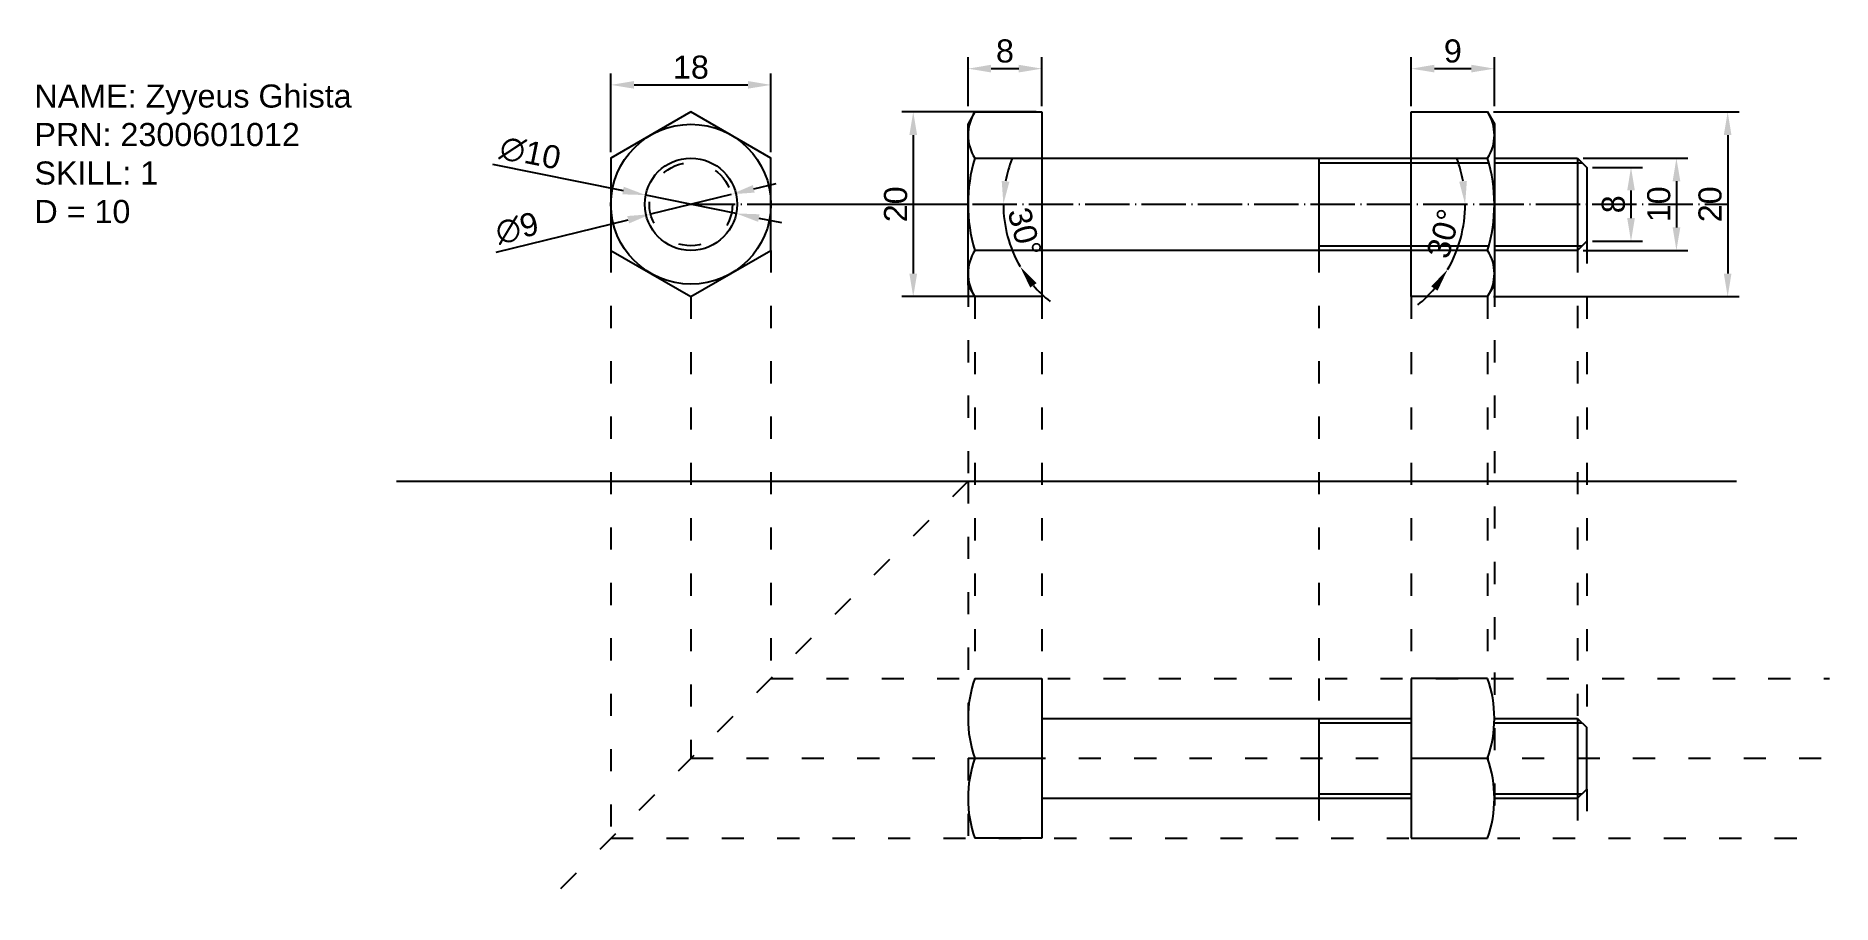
# Model space of a CAD drawing. Header units: millimetres. Extents: x 2899 to 3093, y 1484 to 1578.
import ezdxf

# ---------------------------------------------------------------- set-up
doc = ezdxf.new("R2010")
doc.units = ezdxf.units.MM
doc.linetypes.add('ACAD_ISO03W100', pattern=[30, 12, -18])
doc.linetypes.add('ACAD_ISO04W100', pattern=[30, 24, -3, 0, -3])
doc.styles.get("Standard").update_dxf_attribs({"font": 'arial.ttf'})
doc.dimstyles.new('ISO-25', dxfattribs={"dimtxt": 2.5, "dimasz": 2.5, "dimexe": 1.25, "dimexo": 0.625, "dimtad": 1, "dimtxsty": 'Standard', "dimcen": 2.5, "dimadec": 0, "dimazin": 0, "dimtfac": 1, "dimtmove": 0, "dimatfit": 3, "dimfxl": 1, "dimarcsym": 0})

# ---------------------------------------------------------------- blocks, each defined once
blk = doc.blocks.new('*D2')
at = {"color": 0, "lineweight": -2, "transparency": 16777216}
for p, q in [((2961.22, 1565.6), (2961.22, 1574.15)), ((2978.54, 1565.6), (2978.54, 1574.15)), ((2963.72, 1572.9), (2976.04, 1572.9))]:
    blk.add_line(p, q, dxfattribs=at)
at = {"color": 0, "transparency": 16777216}
for points in [[(2963.72, 1573.32), (2963.72, 1572.49), (2961.22, 1572.9)], [(2976.04, 1573.32), (2976.04, 1572.49), (2978.54, 1572.9)]]:
    blk.add_solid(points, dxfattribs=at)
at = {"layer": 'Defpoints', "color": 0, "transparency": 16777216}
for p in [(2978.54, 1572.9), (2961.22, 1564.97), (2978.54, 1564.97)]:
    blk.add_point(p, dxfattribs=at)
at = {"color": 0, "transparency": 16777216, "insert": (2969.88, 1574.81), "char_height": 2.5, "attachment_point": 5}
blk.add_mtext('18', dxfattribs=at)
blk = doc.blocks.new('*D3')
at = {"color": 0, "lineweight": -2, "transparency": 16777216}
for p, q in [((2948.4, 1564.33), (2962.53, 1561.46)), ((2974.78, 1558.98), (2964.98, 1560.97)), ((2977.23, 1558.48), (2979.68, 1557.99))]:
    blk.add_line(p, q, dxfattribs=at)
at = {"color": 0, "transparency": 16777216}
for points in [[(2962.61, 1561.87), (2962.45, 1561.05), (2964.98, 1560.97)], [(2977.31, 1558.89), (2977.15, 1558.07), (2974.78, 1558.98)]]:
    blk.add_solid(points, dxfattribs=at)
at = {"layer": 'Defpoints', "color": 0, "transparency": 16777216}
for p in [(2964.98, 1560.97), (2974.78, 1558.98)]:
    blk.add_point(p, dxfattribs=at)
at = {"color": 0, "transparency": 16777216, "insert": (2952.48, 1565.51), "char_height": 2.5, "attachment_point": 5, "rotation": 348.5412}
blk.add_mtext('∅10', dxfattribs=at)
blk = doc.blocks.new('*D4')
at = {"color": 0, "lineweight": -2, "transparency": 16777216}
for p, q in [((2976.68, 1561.65), (2979.1, 1562.24)), ((2974.25, 1561.05), (2965.51, 1558.9)), ((2948.8, 1554.78), (2963.08, 1558.3))]:
    blk.add_line(p, q, dxfattribs=at)
at = {"color": 0, "transparency": 16777216}
for points in [[(2976.58, 1562.05), (2976.78, 1561.24), (2974.25, 1561.05)], [(2962.98, 1558.7), (2963.18, 1557.9), (2965.51, 1558.9)]]:
    blk.add_solid(points, dxfattribs=at)
at = {"layer": 'Defpoints', "color": 0, "transparency": 16777216}
for p in [(2974.25, 1561.05), (2965.51, 1558.9)]:
    blk.add_point(p, dxfattribs=at)
at = {"color": 0, "transparency": 16777216, "insert": (2951.05, 1557.37), "char_height": 2.5, "attachment_point": 5, "rotation": 13.8305}
blk.add_mtext('∅9', dxfattribs=at)
blk = doc.blocks.new('*D5')
at = {"color": 0, "lineweight": -2, "transparency": 16777216}
for p, q in [((3007.25, 1569.97), (2992.7, 1569.97)), ((2993.95, 1567.47), (2993.95, 1552.47)), ((3007.25, 1549.97), (2992.7, 1549.97))]:
    blk.add_line(p, q, dxfattribs=at)
at = {"color": 0, "transparency": 16777216}
for points in [[(2993.53, 1567.47), (2994.37, 1567.47), (2993.95, 1569.97)], [(2993.53, 1552.47), (2994.37, 1552.47), (2993.95, 1549.97)]]:
    blk.add_solid(points, dxfattribs=at)
at = {"layer": 'Defpoints', "color": 0, "transparency": 16777216}
for p in [(3007.88, 1569.97), (2993.95, 1549.97), (3007.88, 1549.97)]:
    blk.add_point(p, dxfattribs=at)
at = {"color": 0, "transparency": 16777216, "insert": (2992.05, 1559.97), "char_height": 2.5, "attachment_point": 5, "rotation": 90}
blk.add_mtext('20', dxfattribs=at)
blk = doc.blocks.new('*D6')
at = {"color": 0, "lineweight": -2, "transparency": 16777216}
for p, q in [((2999.88, 1570.6), (2999.88, 1575.91)), ((3007.88, 1570.6), (3007.88, 1575.91)), ((3002.38, 1574.66), (3005.38, 1574.66))]:
    blk.add_line(p, q, dxfattribs=at)
at = {"color": 0, "transparency": 16777216}
for points in [[(3002.38, 1575.08), (3002.38, 1574.25), (2999.88, 1574.66)], [(3005.38, 1575.08), (3005.38, 1574.25), (3007.88, 1574.66)]]:
    blk.add_solid(points, dxfattribs=at)
at = {"layer": 'Defpoints', "color": 0, "transparency": 16777216}
for p in [(3007.88, 1574.66), (2999.88, 1569.97), (3007.88, 1569.97)]:
    blk.add_point(p, dxfattribs=at)
at = {"color": 0, "transparency": 16777216, "insert": (3003.88, 1576.56), "char_height": 2.5, "attachment_point": 5}
blk.add_mtext('8', dxfattribs=at)
blk = doc.blocks.new('*D7')
at = {"color": 0, "lineweight": -2, "transparency": 16777216}
for p, q in [((3047.88, 1570.6), (3047.88, 1575.91)), ((3056.88, 1570.6), (3056.88, 1575.91)), ((3050.38, 1574.66), (3054.38, 1574.66))]:
    blk.add_line(p, q, dxfattribs=at)
at = {"color": 0, "transparency": 16777216}
for points in [[(3050.38, 1575.08), (3050.38, 1574.25), (3047.88, 1574.66)], [(3054.38, 1575.08), (3054.38, 1574.25), (3056.88, 1574.66)]]:
    blk.add_solid(points, dxfattribs=at)
at = {"layer": 'Defpoints', "color": 0, "transparency": 16777216}
for p in [(3056.88, 1574.66), (3047.88, 1569.97), (3056.88, 1569.97)]:
    blk.add_point(p, dxfattribs=at)
at = {"color": 0, "transparency": 16777216, "insert": (3052.38, 1576.56), "char_height": 2.5, "attachment_point": 5}
blk.add_mtext('9', dxfattribs=at)
blk = doc.blocks.new('*D8')
at = {"color": 0, "lineweight": -2, "transparency": 16777216}
for p, q in [((3067.5, 1563.97), (3072.92, 1563.97)), ((3071.67, 1561.47), (3071.67, 1558.47)), ((3067.5, 1555.97), (3072.92, 1555.97))]:
    blk.add_line(p, q, dxfattribs=at)
at = {"color": 0, "transparency": 16777216}
for points in [[(3071.26, 1561.47), (3072.09, 1561.47), (3071.67, 1563.97)], [(3071.26, 1558.47), (3072.09, 1558.47), (3071.67, 1555.97)]]:
    blk.add_solid(points, dxfattribs=at)
at = {"layer": 'Defpoints', "color": 0, "transparency": 16777216}
for p in [(3066.88, 1563.97), (3066.88, 1555.97), (3071.67, 1555.97)]:
    blk.add_point(p, dxfattribs=at)
at = {"color": 0, "transparency": 16777216, "insert": (3069.77, 1559.97), "char_height": 2.5, "attachment_point": 5, "rotation": 90}
blk.add_mtext('8', dxfattribs=at)
blk = doc.blocks.new('*D9')
at = {"color": 0, "lineweight": -2, "transparency": 16777216}
for p, q in [((3066.5, 1564.97), (3077.84, 1564.97)), ((3076.59, 1562.47), (3076.59, 1557.47)), ((3066.5, 1554.97), (3077.84, 1554.97))]:
    blk.add_line(p, q, dxfattribs=at)
at = {"color": 0, "transparency": 16777216}
for points in [[(3076.18, 1562.47), (3077.01, 1562.47), (3076.59, 1564.97)], [(3076.18, 1557.47), (3077.01, 1557.47), (3076.59, 1554.97)]]:
    blk.add_solid(points, dxfattribs=at)
at = {"layer": 'Defpoints', "color": 0, "transparency": 16777216}
for p in [(3065.88, 1564.97), (3065.88, 1554.97), (3076.59, 1554.97)]:
    blk.add_point(p, dxfattribs=at)
at = {"color": 0, "transparency": 16777216, "insert": (3074.69, 1559.97), "char_height": 2.5, "attachment_point": 5, "rotation": 90}
blk.add_mtext('10', dxfattribs=at)
blk = doc.blocks.new('*D10')
at = {"color": 0, "lineweight": -2, "transparency": 16777216}
for p, q in [((3056.77, 1569.97), (3083.39, 1569.97)), ((3082.14, 1567.47), (3082.14, 1552.47)), ((3056.77, 1549.97), (3083.39, 1549.97))]:
    blk.add_line(p, q, dxfattribs=at)
at = {"color": 0, "transparency": 16777216}
for points in [[(3081.72, 1567.47), (3082.55, 1567.47), (3082.14, 1569.97)], [(3081.72, 1552.47), (3082.55, 1552.47), (3082.14, 1549.97)]]:
    blk.add_solid(points, dxfattribs=at)
at = {"layer": 'Defpoints', "color": 0, "transparency": 16777216}
for p in [(3056.14, 1569.97), (3056.14, 1549.97), (3082.14, 1549.97)]:
    blk.add_point(p, dxfattribs=at)
at = {"color": 0, "transparency": 16777216, "insert": (3080.24, 1559.97), "char_height": 2.5, "attachment_point": 5, "rotation": 90}
blk.add_mtext('20', dxfattribs=at)
blk = doc.blocks.new('*D12')
at = {"color": 0, "lineweight": -2, "transparency": 16777216}
for start, end in [(158.731, 169.3655), (180, 210), (220.6345, 231.269)]:
    blk.add_arc((3017.2, 1559.97), 13.49, start, end, dxfattribs=at)
at = {"color": 0, "transparency": 16777216}
for points in [[(3004.36, 1562.42), (3003.53, 1562.5), (3003.71, 1559.97)], [(3006.62, 1550.95), (3007.3, 1551.43), (3005.52, 1553.23)]]:
    blk.add_solid(points, dxfattribs=at)
at = {"layer": 'Defpoints', "color": 0, "transparency": 16777216}
for p in [(2969.88, 1559.97), (3017.2, 1559.97), (3082.12, 1559.97), (3003.92, 1557.63), (3002.27, 1551.36)]:
    blk.add_point(p, dxfattribs=at)
at = {"color": 0, "transparency": 16777216, "insert": (3006.01, 1556.97), "char_height": 2.5, "attachment_point": 5, "rotation": 285}
blk.add_mtext('30°', dxfattribs=at)
blk = doc.blocks.new('*D13')
at = {"color": 0, "lineweight": -2, "transparency": 16777216}
for start, end in [(10.1372, 20.2745), (330, 360), (309.7255, 319.8628)]:
    blk.add_arc((3039.56, 1559.97), 14.15, start, end, dxfattribs=at)
at = {"color": 0, "transparency": 16777216}
for points in [[(3053.9, 1562.5), (3053.07, 1562.43), (3053.71, 1559.97)], [(3050.03, 1551.09), (3050.72, 1550.61), (3051.81, 1552.9)]]:
    blk.add_solid(points, dxfattribs=at)
at = {"layer": 'Defpoints', "color": 0, "transparency": 16777216}
for p in [(2969.88, 1559.97), (3039.56, 1559.97), (3082.12, 1559.97), (3052.85, 1555.13), (3054.21, 1551.51)]:
    blk.add_point(p, dxfattribs=at)
at = {"color": 0, "transparency": 16777216, "insert": (3051.39, 1556.8), "char_height": 2.5, "attachment_point": 5, "rotation": 75}
blk.add_mtext('30°', dxfattribs=at)

msp = doc.modelspace()

# ---------------------------------------------------------------- linework, layer by layer
for p, q in [((3000.617, 1569.973), (2999.88, 1568.696)), ((3000.617, 1569.973), (3007.88, 1569.973)), ((3007.88, 1569.973), (3007.88, 1564.973)), ((3047.88, 1564.973), (3047.88, 1569.973)), ((3047.88, 1569.973), (3056.143, 1569.973)), ((3056.143, 1569.973), (3056.88, 1568.696)), ((2999.88, 1564.973), (2999.88, 1568.696)), ((3056.88, 1568.696), (3056.88, 1564.973)), ((3056.88, 1568.696), (3056.88, 1559.973)), ((2999.88, 1559.973), (2999.88, 1564.973)), ((3000.617, 1564.973), (3007.88, 1564.973)), ((3007.88, 1564.973), (3007.88, 1559.973)), ((3007.88, 1564.973), (3047.88, 1564.973)), ((3037.88, 1564.973), (3037.88, 1554.973)), ((3037.88, 1564.473), (3056.285, 1564.473)), ((3047.88, 1559.973), (3047.88, 1564.973)), ((3047.88, 1564.973), (3056.143, 1564.973)), ((3056.88, 1564.973), (3065.88, 1564.973)), ((3056.88, 1564.473), (3066.38, 1564.473)), ((3065.88, 1564.973), (3066.88, 1563.973)), ((3065.88, 1564.973), (3065.88, 1554.973)), ((3066.88, 1563.973), (3066.88, 1559.973)), ((2979.88, 1559.973), (2999.88, 1559.973)), ((2999.88, 1554.973), (2999.88, 1559.973)), ((3007.88, 1559.973), (3007.88, 1554.973)), ((3047.88, 1554.973), (3047.88, 1559.973)), ((3056.88, 1559.973), (3056.88, 1554.973)), ((3066.88, 1559.973), (3066.88, 1555.973)), ((3065.88, 1554.973), (3066.88, 1555.973)), ((2999.88, 1551.251), (2999.88, 1554.973)), ((3007.88, 1554.973), (3000.617, 1554.973)), ((3007.88, 1554.973), (3007.88, 1549.973)), ((3047.88, 1554.973), (3007.88, 1554.973)), ((3037.88, 1555.473), (3056.285, 1555.473)), ((3047.88, 1549.973), (3047.88, 1554.973)), ((3056.143, 1554.973), (3047.88, 1554.973)), ((3056.88, 1555.473), (3066.38, 1555.473)), ((3056.88, 1554.973), (3056.88, 1551.251)), ((3065.88, 1554.973), (3056.88, 1554.973)), ((3000.617, 1549.973), (2999.88, 1551.251)), ((3056.143, 1549.973), (3056.88, 1551.251)), ((3007.88, 1549.973), (3000.617, 1549.973)), ((3056.143, 1549.973), (3047.88, 1549.973)), ((2938.009, 1529.973), (3083.103, 1529.973)), ((3000.617, 1508.634), (3007.88, 1508.634)), ((3007.88, 1508.634), (3007.88, 1504.303)), ((3056.143, 1508.634), (3047.88, 1508.634)), ((3047.88, 1508.634), (3047.88, 1504.303)), ((3007.88, 1504.303), (3007.88, 1499.973)), ((3007.88, 1504.303), (3047.88, 1504.303)), ((3037.88, 1504.303), (3037.88, 1495.643)), ((3037.88, 1503.803), (3047.88, 1503.803)), ((3047.88, 1504.303), (3047.88, 1499.973)), ((3056.87, 1503.803), (3066.38, 1503.803)), ((3056.88, 1504.303), (3065.88, 1504.303)), ((3065.88, 1504.303), (3066.88, 1503.303)), ((3065.88, 1504.303), (3065.88, 1495.643)), ((3066.88, 1496.643), (3066.88, 1503.303)), ((3000.617, 1499.973), (3007.88, 1499.973)), ((3007.88, 1499.973), (3007.88, 1495.643)), ((3047.88, 1499.973), (3047.88, 1495.643)), ((3047.88, 1499.973), (3056.143, 1499.973)), ((3037.88, 1496.143), (3047.88, 1496.143)), ((3056.87, 1496.143), (3066.38, 1496.143)), ((3065.88, 1495.643), (3066.88, 1496.643)), ((3007.88, 1495.643), (3007.88, 1491.313)), ((3007.88, 1495.643), (3047.88, 1495.643)), ((3047.88, 1495.643), (3047.88, 1491.313)), ((3056.88, 1495.643), (3065.88, 1495.643)), ((3007.88, 1491.313), (3000.617, 1491.313)), ((3047.88, 1491.313), (3056.143, 1491.313))]:
    msp.add_line(p, q)
at = {"color": 2, "linetype": 'ACAD_ISO04W100', "ltscale": 0.2}
msp.add_line((2969.88, 1559.973), (3082.118, 1559.973), dxfattribs=at)
at = {"color": 2, "linetype": 'ACAD_ISO03W100', "ltscale": 0.2}
for p, q in [((3066.88, 1555.973), (3066.88, 1503.303)), ((2961.22, 1554.973), (2961.22, 1491.313)), ((2978.54, 1554.973), (2978.54, 1508.634)), ((3037.88, 1554.973), (3037.88, 1508.634)), ((3065.88, 1554.973), (3065.88, 1504.303)), ((2999.88, 1551.251), (2999.88, 1529.973)), ((3056.88, 1551.251), (3056.88, 1491.313)), ((2969.88, 1549.973), (2969.88, 1499.973)), ((3000.617, 1549.973), (3000.617, 1508.634)), ((3007.88, 1549.973), (3007.88, 1508.634)), ((3047.88, 1549.973), (3047.88, 1508.634)), ((3056.143, 1549.973), (3056.143, 1508.634)), ((2999.88, 1529.973), (2954.095, 1484.189)), ((2999.88, 1529.973), (2999.88, 1491.313)), ((2978.54, 1508.634), (3093.179, 1508.634)), ((3037.88, 1508.634), (3037.88, 1504.303)), ((2969.88, 1499.973), (3093.444, 1499.973)), ((3066.88, 1496.643), (3066.88, 1491.313)), ((3037.88, 1495.643), (3037.88, 1491.313)), ((3065.88, 1495.643), (3065.88, 1491.313)), ((2961.22, 1491.313), (3093.046, 1491.313))]:
    msp.add_line(p, q, dxfattribs=at)
msp.add_lwpolyline([(2969.88, 1569.973), (2961.22, 1564.973), (2961.22, 1554.973), (2969.88, 1549.973), (2978.54, 1554.973), (2978.54, 1564.973)], close=True)
for radius in [8.66, 5]:
    msp.add_circle((2969.88, 1559.973), radius)
at = {"linetype": 'ACAD_ISO03W100', "ltscale": 0.2}
msp.add_circle((2969.88, 1559.973), 4.5, dxfattribs=at)
for centre, radius, start, end in [((3004.487, 1567.473), 4.607, 147.13225, 212.86739), ((3052.273, 1567.473), 4.607, 327.13261, 32.86775), ((3017.2, 1559.973), 17.321, 163.22135, 196.77865), ((3039.559, 1559.973), 17.321, 343.22135, 16.77865), ((3004.487, 1552.473), 4.607, 147.13261, 212.86775), ((3052.273, 1552.473), 4.607, 327.13225, 32.86739), ((3012.962, 1504.303), 13.082, 160.67103, 199.32897), ((3043.798, 1504.303), 13.082, 340.67103, 19.32897), ((3012.962, 1495.643), 13.082, 160.67103, 199.32897), ((3043.798, 1495.643), 13.082, 340.67103, 19.32897)]:
    msp.add_arc(centre, radius, start, end)

# ---------------------------------------------------------------- texts
at = {"insert": (2898.792, 1572.944), "char_height": 2.5, "attachment_point": 1}
msp.add_mtext_dynamic_manual_height_columns('{\\C3;NAME: Zyyeus Ghista\\PPRN: 2300601012\\PSKILL: 1\\PD = 10}', width=43.88746, gutter_width=12.5, heights=[0], dxfattribs=at)

# ---------------------------------------------------------------- dimensions: what is measured, and where the dimension line sits
at = {"color": 6}
for base, p1, p2, picture, middle in [((3007.88, 1574.664), (2999.88, 1569.973), (3007.88, 1569.973), '*D6', (3003.88, 1576.565)), ((3056.88, 1574.664), (3047.88, 1569.973), (3056.88, 1569.973), '*D7', (3052.38, 1576.565))]:
    dim = msp.add_linear_dim(base=base, p1=p1, p2=p2, dimstyle='ISO-25', dxfattribs=at)
    dim.commit()
    dim.dimension.update_dxf_attribs({"geometry": picture, "text_midpoint": middle})
dim = msp.add_linear_dim(base=(2978.54, 1572.904), p1=(2961.22, 1564.973), p2=(2978.54, 1564.973), text='18', dimstyle='ISO-25', dxfattribs=at)
dim.commit()
dim.dimension.update_dxf_attribs({"geometry": '*D2', "text_midpoint": (2969.88, 1574.806)})
for base, p1, p2, picture, middle in [((2993.949, 1549.973), (3007.88, 1569.973), (3007.88, 1549.973), '*D5', (2992.047, 1559.973)), ((3082.138, 1549.973), (3056.143, 1569.973), (3056.143, 1549.973), '*D10', (3080.237, 1559.973)), ((3076.592, 1554.973), (3065.88, 1564.973), (3065.88, 1554.973), '*D9', (3074.691, 1559.973)), ((3071.672, 1555.973), (3066.88, 1563.973), (3066.88, 1555.973), '*D8', (3069.771, 1559.973))]:
    dim = msp.add_linear_dim(base=base, p1=p1, p2=p2, angle=90, dimstyle='ISO-25', dxfattribs=at)
    dim.commit()
    dim.dimension.update_dxf_attribs({"geometry": picture, "text_midpoint": middle})
for p1, p2, picture, middle in [((2974.78, 1558.98), (2964.98, 1560.967), '*D3', (2952.091, 1563.579)), ((2974.25, 1561.049), (2965.51, 1558.898), '*D4', (2951.526, 1555.455))]:
    dim = msp.add_diameter_dim_2p(p1=p1, p2=p2, dimstyle='ISO-25', dxfattribs=at)
    dim.commit()
    dim.dimension.update_dxf_attribs({"geometry": picture, "text_midpoint": middle, "dimtype": 163})
for base, line1, picture, middle in [((3052.855, 1555.134), ((3039.559, 1559.973), (3054.211, 1551.514)), '*D13', (3051.388, 1556.804)), ((3003.917, 1557.631), ((3017.2, 1559.973), (3002.273, 1551.355)), '*D12', (3006.009, 1556.975))]:
    dim = msp.add_angular_dim_2l(base=base, line1=line1, line2=((2969.88, 1559.973), (3082.118, 1559.973)), dimstyle='ISO-25', dxfattribs=at)
    dim.commit()
    dim.dimension.update_dxf_attribs({"geometry": picture, "text_midpoint": middle})

doc.saveas('drawing.dxf')
